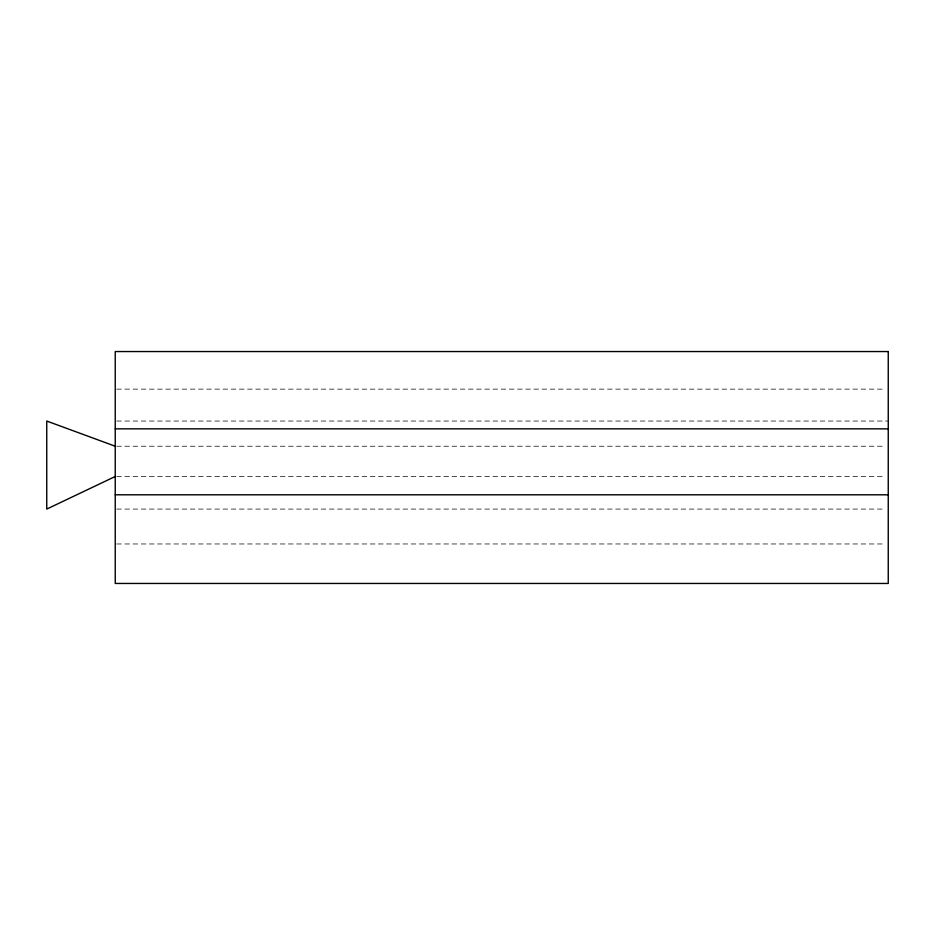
<?xml version="1.0" encoding="UTF-8"?>
<svg xmlns="http://www.w3.org/2000/svg" width="935" height="935" viewBox="0 0 935 935"><rect width="100%" height="100%" fill="white"/><g stroke="black" fill="none" stroke-linecap="round" stroke-linejoin="round"><path stroke-width="0.7" stroke-dasharray="4.67 3.51" d="M116.7 389.135L885.328 389.135M116.7 421.042L888.25 421.042M116.7 446.229L885.328 446.229M116.7 476.488L885.328 476.488M116.7 509.084L885.328 509.084M116.7 543.971L885.328 543.971"/><path stroke-width="1.4" d="M115.239 476.488L46.75 509.084L46.75 421.042L115.239 446.229M115.239 428.849L888.25 428.849M115.239 494.802L888.25 494.802M888.25 351.548L115.239 351.548L115.239 583.452L888.25 583.452L888.25 351.548"/></g></svg>
